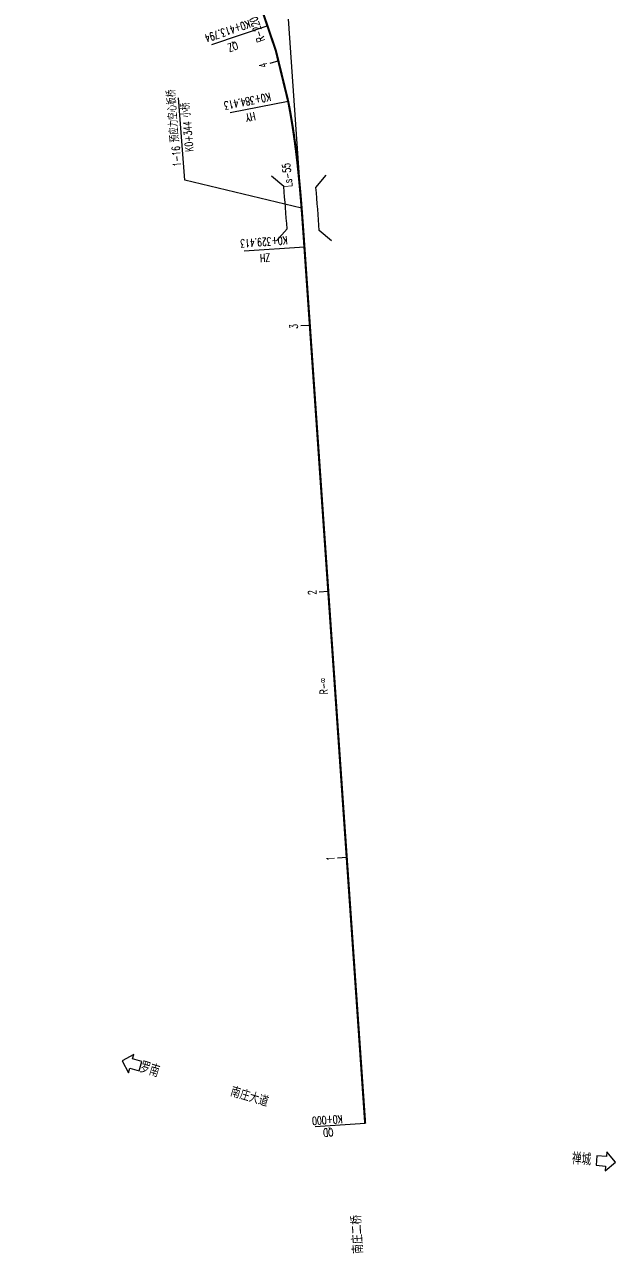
# Model space of a CAD drawing. Header units: inches. Extents: x 499362 to 502582, y 2542122 to 2545349.
# Drawn here: x 500971 to 501192.6, y 2542596.6 to 2543054.1 of the extents above; entities that cross this region are included whole.
import ezdxf
from ezdxf.enums import TextEntityAlignment as Align

# ---------------------------------------------------------------- set-up
doc = ezdxf.new("R2010")
doc.units = ezdxf.units.IN
doc.header["$MEASUREMENT"] = 0
for name, color, linetype in [('0-文字', 7, 'Continuous'), ('canshu', 7, 'Continuous'), ('circle', 3, 'Continuous'), ('station', 6, 'Continuous'), ('zhix', 7, 'Continuous'), ('桥梁', 6, 'Continuous'), ('要素桩', 7, 'Continuous')]:
    doc.layers.add(name, color=color, linetype=linetype)
doc.styles.add('GTF_XW', font='simplex1.shx', dxfattribs={"width": 0.7, "bigfont": 'hztxt.shx'})
doc.styles.get("Standard").update_dxf_attribs({"font": 'simplex1.shx', "width": 0.7, "bigfont": 'hztxt.shx'})
doc.styles.add('桥梁', font='simplex1.shx', dxfattribs={"width": 0.75, "bigfont": 'hztxt.shx'})

msp = doc.modelspace()

# ---------------------------------------------------------------- linework, layer by layer
at = {"layer": '0-文字', "ltscale": 1000, "flags": 128}
for points in [[(501007.58, 2542665.48), (501010.02, 2542661.01), (501010.52, 2542662.74), (501013.98, 2542661.72), (501014.99, 2542665.18), (501011.54, 2542666.19), (501012.05, 2542667.92), (501007.58, 2542665.48)], [(501192.65, 2542627.55), (501189.34, 2542631.42), (501189.2, 2542629.62), (501185.61, 2542629.9), (501185.33, 2542626.31), (501188.92, 2542626.03), (501188.78, 2542624.24), (501192.65, 2542627.55)]]:
    msp.add_lwpolyline(points, dxfattribs=at)
at = {"layer": 'circle', "flags": 128}
msp.add_lwpolyline([(501098.74, 2542642), (501070.02, 2543056.24), (500722.15, 2543579.97), (500789.69, 2544110.56), (500796.25, 2544564.61), (500780.14, 2544704.36), (500785.15, 2545040.06)], dxfattribs=at)
at = {"layer": 'circle'}
for centre in [(501069.88, 2543025.25), (501075.96, 2542970.62), (501098.74, 2542642)]:
    msp.add_circle(centre, 0, dxfattribs=at)
at = {"layer": 'station'}
for p, q in [((501066.33, 2543040.42), (501063.02, 2543039.52)), ((501077.99, 2542941.28), (501074.57, 2542941.04)), ((501084.91, 2542841.52), (501081.49, 2542841.28)), ((501091.83, 2542741.76), (501088.41, 2542741.52))]:
    msp.add_line(p, q, dxfattribs=at)
at = {"layer": 'zhix', "const_width": 0.8, "flags": 128}
msp.add_lwpolyline([(501098.74, 2542642), (501075.96, 2542970.62), (501075.89, 2542971.62), (501075.82, 2542972.62), (501075.75, 2542973.62), (501075.68, 2542974.61), (501075.61, 2542975.61), (501075.54, 2542976.61), (501075.47, 2542977.61), (501075.4, 2542978.6), (501075.33, 2542979.6), (501075.25, 2542980.6), (501075.18, 2542981.6), (501075.11, 2542982.59), (501075.03, 2542983.59), (501074.95, 2542984.59), (501074.88, 2542985.58), (501074.8, 2542986.58), (501074.72, 2542987.58), (501074.64, 2542988.57), (501074.55, 2542989.57), (501074.47, 2542990.57), (501074.38, 2542991.56), (501074.29, 2542992.56), (501074.2, 2542993.56), (501074.11, 2542994.55), (501074.02, 2542995.55), (501073.92, 2542996.54), (501073.82, 2542997.54), (501073.72, 2542998.53), (501073.62, 2542999.53), (501073.51, 2543000.52), (501073.41, 2543001.52), (501073.3, 2543002.51), (501073.18, 2543003.5), (501073.07, 2543004.5), (501072.95, 2543005.49), (501072.83, 2543006.48), (501072.71, 2543007.47), (501072.58, 2543008.47), (501072.45, 2543009.46), (501072.32, 2543010.45), (501072.18, 2543011.44), (501072.04, 2543012.43), (501071.9, 2543013.42), (501071.75, 2543014.41), (501071.6, 2543015.4), (501071.44, 2543016.39), (501071.29, 2543017.37), (501071.12, 2543018.36), (501070.96, 2543019.35), (501070.79, 2543020.33), (501070.62, 2543021.32), (501070.44, 2543022.3), (501070.26, 2543023.28), (501070.07, 2543024.27), (501069.88, 2543025.25, 0.066874), (501051.02, 2543080.72)], format="xyb", dxfattribs=at)
at = {"layer": '桥梁', "linetype": 'Continuous'}
msp.add_lwpolyline([(501074.91, 2542985.17), (501031.16, 2542995.7), (501028.74, 2543026.62)], dxfattribs=at)
at = {"layer": '桥梁', "flags": 128}
for points in [[(501065.53, 2542972.97), (501069.46, 2542977.5), (501069.32, 2542979.49), (501069.17, 2542981.48), (501069.02, 2542983.46), (501068.87, 2542985.44), (501068.71, 2542987.42), (501068.55, 2542989.39), (501068.38, 2542991.37), (501068.2, 2542993.34), (501063.59, 2542997.18)], [(501086.07, 2542972.95), (501081.54, 2542976.89), (501081.4, 2542978.89), (501081.25, 2542980.89), (501081.1, 2542982.9), (501080.95, 2542984.91), (501080.79, 2542986.91), (501080.63, 2542988.93), (501080.46, 2542990.94), (501080.28, 2542992.95), (501084.12, 2542997.56)]]:
    msp.add_lwpolyline(points, dxfattribs=at)
at = {"layer": '要素桩'}
for p, q in [((501062.3, 2543053.61), (501041.14, 2543046.42)), ((501069.88, 2543025.25), (501048.15, 2543020.97)), ((501075.96, 2542970.62), (501053.41, 2542969.06)), ((501098.74, 2542642), (501079.97, 2542640.7))]:
    msp.add_line(p, q, dxfattribs=at)

# ---------------------------------------------------------------- texts
at = {"layer": '0-文字', "ltscale": 1000, "width": 0.7}
for s, height, rotation, p in [('罗南', 4.5, 343.4255, (501021.49, 2542661.36)), ('禅城', 4.5, 355.4129, (501183.5, 2542628.4)), ('南庄二桥', 4, 93.3221, (501095.28, 2542607.71))]:
    msp.add_text(s, height=height, rotation=rotation, dxfattribs=at).set_placement(p, align=Align.MIDDLE_RIGHT)
at = {"layer": '0-文字', "color": 7, "ltscale": 1000, "true_color": 0xffffff, "width": 0.7}
msp.add_text('南庄大道', height=4, rotation=343.4255, dxfattribs=at).set_placement((501047.86, 2542652.29))
at = {"layer": 'canshu', "style": 'GTF_XW', "width": 0.7}
for s, rotation, p in [('R-220', 108.7797, (501058.25, 2543052.23)), ('Ls-55', 95.7563, (501069.51, 2542997.6)), ('R-∞', 93.9658, (501083.08, 2542806.01))]:
    msp.add_text(s, height=3, rotation=rotation, dxfattribs=at).set_placement(p, align=Align.MIDDLE)
at = {"layer": 'station', "style": 'GTF_XW', "width": 0.7}
for s, rotation, p in [('4', 105.1873, (501061.92, 2543039.22)), ('3', 93.9658, (501073.43, 2542940.96)), ('2', 93.9658, (501080.35, 2542841.2)), ('1', 93.9658, (501087.27, 2542741.44))]:
    msp.add_text(s, height=3, rotation=rotation, dxfattribs=at).set_placement(p, align=Align.CENTER)
at = {"layer": '桥梁', "linetype": 'Continuous', "style": '桥梁', "width": 0.7}
for s, p in [('1-16 预应力空心板桥', (501027.12, 2543015.25)), ('K0+344 小桥', (501032.11, 2543015.64))]:
    msp.add_text(s, height=3, rotation=94.4696, dxfattribs=at).set_placement(p, align=Align.MIDDLE_CENTER)
at = {"layer": '要素桩', "style": 'GTF_XW', "width": 0.7}
for s, rotation, p in [('K0+413.794', 198.7797, (501047.14, 2543051.62)), ('QZ', 198.7797, (501049.07, 2543045.94)), ('K0+384.413', 191.1278, (501054.58, 2543025.3)), ('HY', 191.1278, (501055.74, 2543019.41)), ('K0+329.413', 183.9658, (501060.79, 2542972.58)), ('ZH', 183.9658, (501061.2, 2542966.59)), ('K0+000', 183.9658, (501084.56, 2542643.27)), ('QD', 183.9658, (501084.87, 2542638.78))]:
    msp.add_text(s, height=3, rotation=rotation, dxfattribs=at).set_placement(p, align=Align.MIDDLE)

doc.saveas('drawing.dxf')
